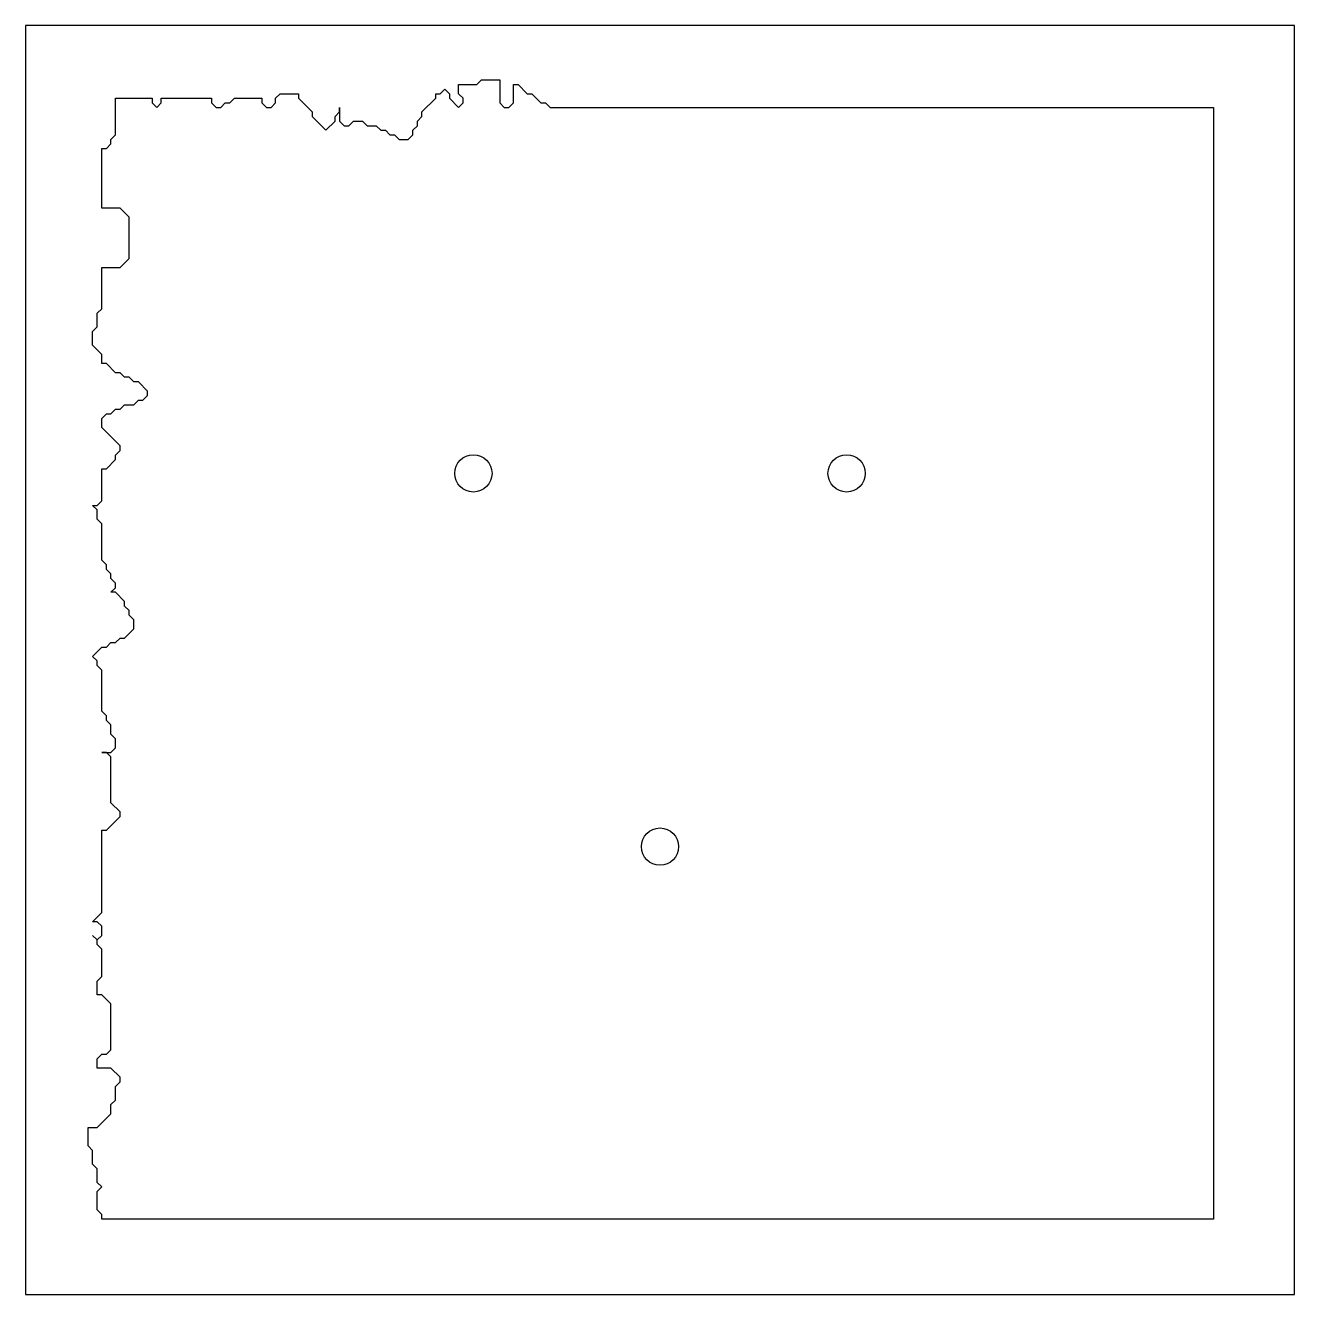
# Model space of a CAD drawing. Header units: metres. Extents: x 880 to 1220, y -20 to 320.
import ezdxf

# ---------------------------------------------------------------- set-up
doc = ezdxf.new("R2010")
doc.units = ezdxf.units.M

msp = doc.modelspace()

# ---------------------------------------------------------------- linework, layer by layer
at = {"layer": 'CIRCLES'}
for centre in [(1000, 200), (1100, 200), (1050, 100)]:
    msp.add_circle(centre, 5, dxfattribs=at)
at = {"layer": 'CONTOUR_1'}
msp.add_lwpolyline([(900.46, 0.25), (900.46, 1.48), (899.23, 2.7), (899.23, 7.6), (900.46, 8.83), (899.23, 10.05), (899.23, 13.73), (898.01, 14.96), (898.01, 18.63), (896.78, 19.86), (896.78, 24.76), (899.23, 24.76), (902.91, 28.44), (902.91, 30.89), (904.14, 32.11), (904.14, 35.79), (905.36, 37.01), (905.36, 38.24), (902.91, 40.69), (899.23, 40.69), (899.23, 43.14), (900.46, 44.37), (901.69, 44.37), (902.91, 45.59), (902.91, 57.85), (900.46, 60.3), (899.23, 60.3), (899.23, 63.97), (900.46, 65.2), (900.46, 72.55), (899.23, 73.78), (899.23, 75), (898.01, 76.23), (899.23, 75), (900.46, 76.23), (900.46, 78.68), (899.23, 79.9), (898.01, 79.9), (900.46, 82.35), (900.46, 104.41), (901.69, 104.41), (905.36, 108.09), (905.36, 109.31), (902.91, 111.76), (902.91, 124.02), (901.69, 125.24), (900.46, 125.24), (902.91, 125.24), (904.14, 126.47), (904.14, 128.92), (902.91, 130.15), (902.91, 132.6), (901.69, 133.82), (901.69, 135.05), (900.46, 136.27), (900.46, 147.3), (899.23, 148.53), (899.23, 149.75), (898.01, 150.98), (900.46, 153.43), (901.69, 153.43), (902.91, 154.65), (904.14, 154.65), (905.36, 155.88), (906.59, 155.88), (909.04, 158.33), (909.04, 160.78), (907.81, 162.01), (907.81, 163.23), (906.59, 164.46), (906.59, 165.68), (904.14, 168.13), (902.91, 168.13), (904.14, 169.36), (904.14, 170.58), (902.91, 171.81), (902.91, 173.04), (901.69, 174.26), (901.69, 175.49), (900.46, 176.71), (900.46, 186.52), (899.23, 187.74), (899.23, 190.19), (898.01, 191.42), (899.23, 191.42), (900.46, 192.64), (900.46, 201.22), (901.69, 201.22), (904.14, 203.67), (904.14, 204.9), (905.36, 206.12), (905.36, 207.35), (900.46, 212.25), (900.46, 214.7), (901.69, 215.93), (902.91, 215.93), (904.14, 217.15), (905.36, 217.15), (906.59, 218.38), (909.04, 218.38), (910.26, 219.6), (911.49, 219.6), (912.71, 220.83), (912.71, 222.05), (910.26, 224.5), (909.04, 224.5), (907.81, 225.73), (906.59, 225.73), (905.36, 226.95), (904.14, 226.95), (901.69, 229.4), (900.46, 229.4), (900.46, 231.86), (898.01, 234.31), (898.01, 237.98), (899.23, 239.21), (899.23, 242.88), (900.46, 244.11), (900.46, 255.14), (905.36, 255.14), (907.81, 257.59), (907.81, 268.62), (905.36, 271.07), (900.46, 271.07), (900.46, 287), (901.69, 287), (902.91, 288.23), (902.91, 289.45), (904.14, 290.68), (904.14, 300.48), (913.94, 300.48), (913.94, 299.25), (915.17, 298.03), (916.39, 299.25), (916.39, 300.48), (929.87, 300.48), (929.87, 299.25), (931.1, 298.03), (932.32, 298.03), (933.55, 299.25), (934.77, 299.25), (936, 300.48), (943.35, 300.48), (943.35, 299.25), (944.58, 298.03), (945.8, 298.03), (947.03, 299.25), (947.03, 300.48), (948.25, 301.7), (953.15, 301.7), (953.15, 300.48), (956.83, 296.8), (956.83, 295.58), (960.51, 291.9), (962.96, 294.35), (962.96, 295.58), (964.18, 296.8), (964.18, 298.03), (964.18, 294.35), (965.41, 293.13), (966.63, 293.13), (967.86, 294.35), (970.31, 294.35), (971.53, 293.13), (973.99, 293.13), (975.21, 291.9), (976.44, 291.9), (977.66, 290.68), (978.89, 290.68), (980.11, 289.45), (982.56, 289.45), (983.79, 290.68), (983.79, 291.9), (985.01, 293.13), (985.01, 294.35), (986.24, 295.58), (986.24, 296.8), (989.92, 300.48), (989.92, 301.7), (991.14, 301.7), (992.37, 302.93), (993.59, 301.7), (993.59, 300.48), (996.04, 298.03), (997.27, 299.25), (997.27, 300.48), (996.04, 301.7), (996.04, 304.16), (1000.94, 304.16), (1002.17, 305.38), (1007.07, 305.38), (1007.07, 299.25), (1008.3, 298.03), (1009.52, 298.03), (1010.75, 299.25), (1010.75, 304.16), (1011.97, 304.16), (1014.42, 301.7), (1015.65, 301.7), (1018.1, 299.25), (1019.33, 299.25), (1020.55, 298.03), (1198.24, 298.03), (1198.24, 0.25), (900.46, 0.25)], close=True, dxfattribs=at)
at = {"layer": 'FRAME'}
msp.add_lwpolyline([(880, -20), (1220, -20), (1220, 320), (880, 320), (880, -20)], close=True, dxfattribs=at)

doc.saveas('drawing.dxf')
